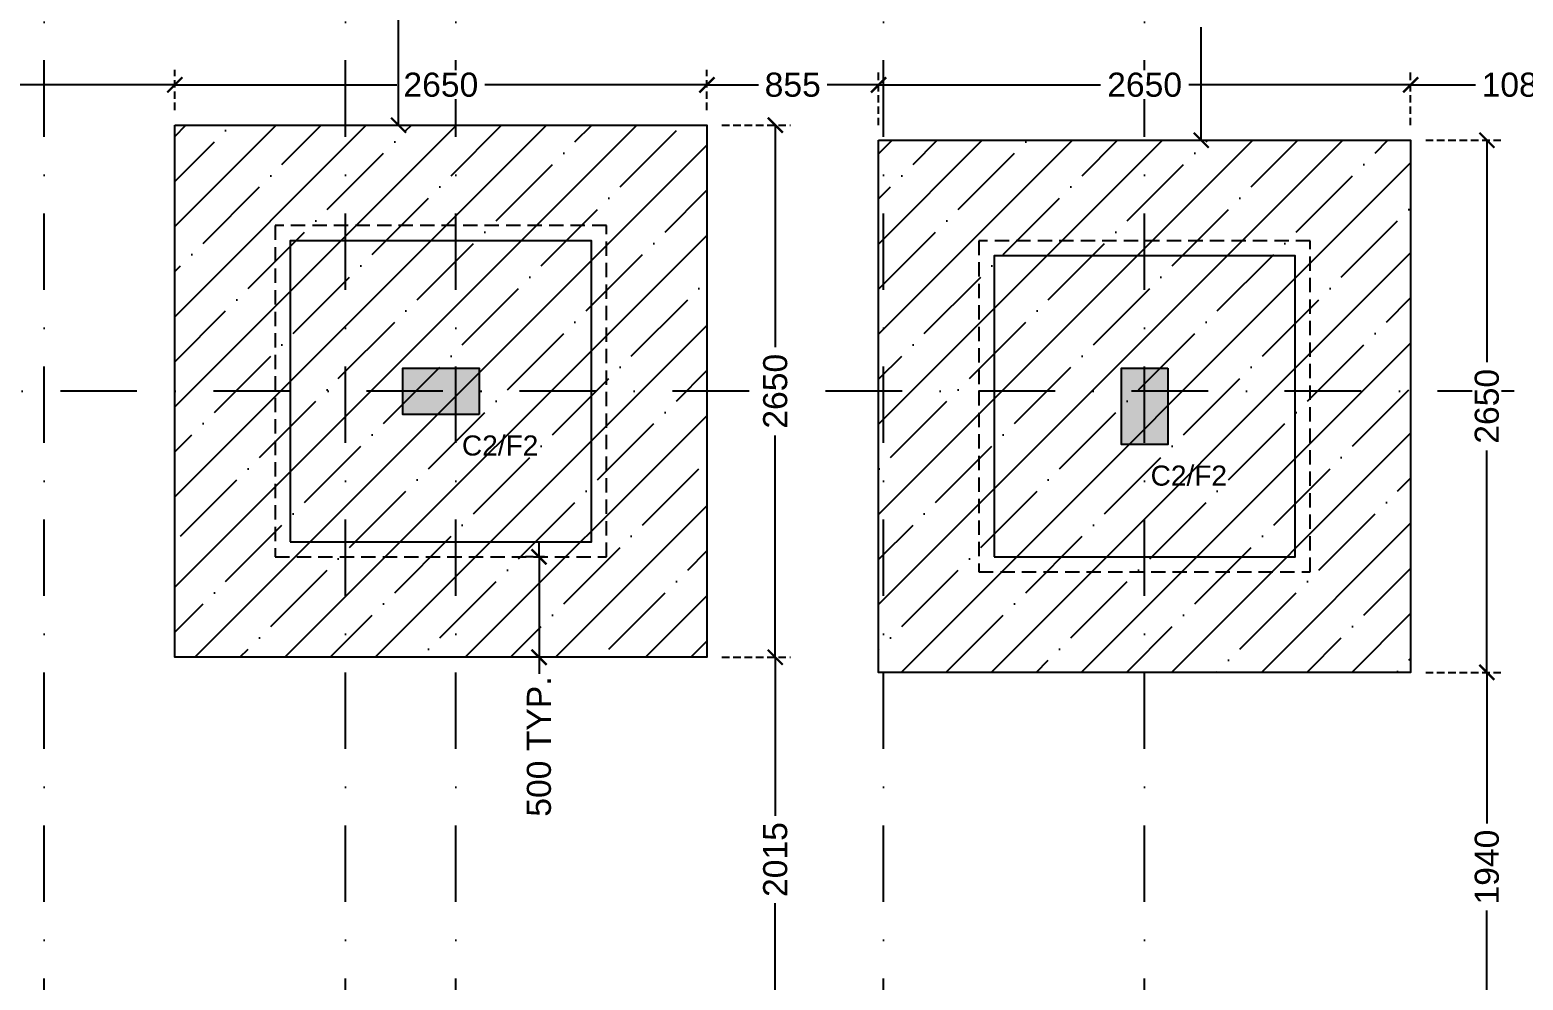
# Model space of a CAD drawing. Header units: millimetres. Extents: x -176651 to 388869, y -18959 to 486614.
# Drawn here: x 259295 to 266733, y 170092 to 174825 of the extents above; entities that cross this region are included whole.
import ezdxf
from ezdxf.xclip import XClip

# ---------------------------------------------------------------- set-up
doc = ezdxf.new("R2010")
doc.units = ezdxf.units.MM
doc.header["$LTSCALE"] = 150
doc.header["$XCLIPFRAME"] = 2
for name, pattern in [('3BHK-W(SB)$0$HIDDEN', [0.375, 0.25, -0.125]), ('DASHDOTX2', [50.8, 25.4, -12.7, 0, -12.7]), ('HIDDEN2', [4.7625, 3.175, -1.5875])]:
    doc.linetypes.add(name, pattern=pattern)
for name, color, linetype in [('ad-Column', 3, 'Continuous'), ('ad-Column Hatch', 125, 'Continuous'), ('ad-Footing line', 2, 'Continuous'), ('ad-Grid', 8, 'DASHDOTX2'), ('ad-PCC line', 8, 'HIDDEN2'), ('ad-Road', 2, 'Continuous'), ('ad-Road Hatch', 8, 'Continuous'), ('ad-Wall hatch', 8, 'Continuous')]:
    doc.layers.add(name, color=color, linetype=linetype)
for name, color, linetype, true_color in [('ad-External Dimension', 5, 'Continuous', 0x0000ff), ('ad-External Dimensions', 5, 'Continuous', 0x0000ff), ('ad-Footing Excavation', 30, 'Continuous', 0xff7f00), ('ad-Foundation text', 6, 'Continuous', 0xff00ff)]:
    doc.layers.add(name, color=color, linetype=linetype, true_color=true_color)
doc.layers.get('ad-External Dimensions').off()
doc.styles.get("Standard").update_dxf_attribs({"font": 'arial.ttf'})
doc.dimstyles.new('A-75-DIM-INT (Framing)', dxfattribs={"dimscale": 100, "dimtxt": 1.6, "dimasz": 1, "dimexe": 1, "dimexo": 1, "dimgap": 0.5, "dimtad": 0, "dimdec": 0, "dimdsep": 46, "dimtxsty": 'Standard', "dimblk": 'ARCHTICK', "dimcen": 0.025, "dimclrd": 5, "dimclre": 5, "dimclrt": 256, "dimazin": 2, "dimtfac": 1, "dimtdec": 0, "dimtmove": 1, "dimatfit": 0, "dimldrblk": 'ARCHTICK', "dimfxl": 1, "dimfxlon": 1, "dimtfill": 1, "dimtolj": 1, "dimtzin": 0, "dimarcsym": 0})
pattern_1 = [(45, (1695, -10390), (-224.506, 224.506), []), (45, (1919.5, -10390), (-224.506, 224.506), [396.875, -79.375, 0, -79.375])]

# ---------------------------------------------------------------- blocks, each defined once
blk = doc.blocks.new('A$C4fb60e89')
at = {"layer": 'ad-Road Hatch', "ltscale": 5, "transparency": 33554687}
h = blk.add_hatch(dxfattribs=at)
h.set_pattern_fill('AR-HBONE', color=256, scale=15)
h.set_pattern_definition([(45, (-193247.7, -428758.8), (0, 2155.2615), [4572, -1524]), (135, (-192170.1, -427681.1), (2e-13, 2155.2615), [4572, -1524])])
h.paths.add_polyline_path([(175594.5, -250241), (169177.9, -249341.1), (167473.5, -249057.1), (167473.5, -138693.9), (101313.5, -138693.9), (101313.5, -199953.9), (101307.7, -237994.6), (101040.4, -268291), (101007.7, -280967.7), (101066.4, -293683.6), (101242.5, -311127.2), (100909.9, -319343.6), (100949.1, -333937.5), (100668.7, -366959.6), (100727.3, -390982.9), (100668.7, -404585.6), (100538.2, -420418.5), (100466.5, -428758.8), (92426.2, -427265.5), (92163.5, -427209.5), (92163.5, -321453.9), (24803.5, -321453.9), (24803.5, -412960.5), (15653.5, -411028.6), (15653.5, -321452.2), (-19535.1, -321452.2), (-34427.5, -319476.7), (-65207.4, -315394.6), (-171770.1, -301268.1), (-185853.9, -298333.1), (-193247.7, -296831.5), (-193244, -292907.6), (-191913.8, -285219.4), (-191838.8, -284678.8), (-183397.4, -286393.2), (-169722.9, -289242.8), (-53141.2, -304697.5), (-18730.1, -309262.2), (15653.3, -309262.2), (15653.5, 703.4), (24803.5, 1114.6), (24803.5, -129543.9), (92163.5, -129543.9), (92163.5, 15133.3), (101313.5, 17712.8), (101313.5, -129543.9), (167473.5, -129543.9), (167473.5, 35551.6), (175738, 37855), (175848.8, 28595.3), (175835.8, 25947.4), (175777.1, 14040.5), (175855.3, 2315.8), (175659.7, -18036.1), (175731.4, -34038.6), (175718.4, -46839.2), (175672.7, -63402.4), (175816.2, -82071.9), (175542.3, -106356), (175490.2, -124640.8), (175574.9, -145018.8), (175731.4, -168892), (175796.6, -181268.8), (175796.6, -192667.4), (175744.5, -208200.3), (175829.2, -223276.8), (175887.9, -234871.1)])
h.paths.add_polyline_path([(24803.5, -309263.9), (92163.5, -309263.9), (92163.5, -138693.9), (24803.5, -138693.9)], flags=16)
blk = doc.blocks.new("Plot's Boundary")
at = {"layer": 'ad-Road', "ltscale": 5}
blk.add_blockref('A$C4fb60e89', (191838.8, 428758.8), dxfattribs=at)
blk = doc.blocks.new('zw$6AA0')
at = {"layer": 'ad-Column Hatch', "transparency": 33554687}
h = blk.add_hatch(color=256, dxfattribs=at)
h.dxf.hatch_style = 1
h.paths.add_polyline_path([(0, -230), (380, -230), (380, 0), (0, 0)])
at = {"layer": 'ad-Column'}
blk.add_lwpolyline([(0, -230), (380, -230), (380, 0), (0, 0)], close=True, dxfattribs=at)
blk = doc.blocks.new('1625E_Columns')
at = {"layer": 'ad-Column', "xscale": -1}
for p, rotation in [((5110, 4745), 359.9999999999997), ((8310, 4745), 90)]:
    blk.add_blockref('zw$6AA0', p, dxfattribs=dict(at, rotation=rotation))
blk = doc.blocks.new('1625E_Grid')
at = {"layer": 'ad-Grid', "ltscale": 0.1}
for points in [[(3298.6, -4463.6), (3298.6, -4213.6), (2945, -4010), (2945, 16020), (3298.6, 16223.6), (3298.6, 16473.6)], [(5348.6, -4463.6), (5348.6, -4213.6), (4995, -4010), (4995, 16020), (5348.6, 16223.6), (5348.6, 16473.6)], [(4445, -4010), (4445, 16020)], [(7125, -4010), (7125, 16020)], [(8425, -4010), (8425, 16020)], [(15600, 4630), (-1800, 4630)]]:
    blk.add_lwpolyline(points, dxfattribs=at)
blk = doc.blocks.new('zw$D00E')
at = {"layer": 'ad-Footing line'}
for points in [[(-7950, -9740), (-6450, -9740), (-6450, -8240), (-7950, -8240)], [(-4445, -9815), (-2945, -9815), (-2945, -8315), (-4445, -8315)]]:
    blk.add_lwpolyline(points, close=True, dxfattribs=at)
at = {"layer": 'ad-PCC line', "ltscale": 0.15}
for points in [[(-8025, -9815), (-6375, -9815), (-6375, -8165), (-8025, -8165)], [(-4520, -9890), (-2870, -9890), (-2870, -8240), (-4520, -8240)]]:
    blk.add_lwpolyline(points, close=True, dxfattribs=at)
blk = doc.blocks.new('zw$3F63')
at = {"layer": 'ad-Foundation text', "char_height": 100, "width": 349.312, "attachment_point": 5}
for insert in [(-6904.8, -9260.8), (-3474.8, -9410.8)]:
    blk.add_mtext('\\pxt5;C2/F2', dxfattribs=dict(at, insert=insert))
blk = doc.blocks.new('1625E_Footing Layout')
ref = blk.add_blockref("Plot's Boundary", (0, 0))
XClip(ref).set_block_clipping_path([(245322.2775057808, 154244.8999686334), (289002.2775057808, 204914.8999686334)])
blk.add_blockref('1625E_Columns', (256422.3, 168394.9))
blk.add_blockref('1625E_Grid', (256422.3, 168394.9))
at = {"layer": 'ad-External Dimensions'}
for name in ['zw$D00E', 'zw$3F63']:
    blk.add_blockref(name, (268542.3, 182014.9), dxfattribs=at)
blk = doc.blocks.new('_ArchTick')
at = {"color": 0, "linetype": 'ByBlock', "const_width": 0.15}
blk.add_lwpolyline([(-0.5, -0.5), (0.5, 0.5)], dxfattribs=at)
blk = doc.blocks.new('*D10')
at = {"layer": 'ad-External Dimension', "linetype": '3BHK-W(SB)$0$HIDDEN', "lineweight": -2}
for p, q in [((4420, -6185), (4784.1, -6185)), ((4420, -7665), (4784.1, -7665))]:
    blk.add_line(p, q, dxfattribs=at)
at = {"layer": 'ad-External Dimension', "lineweight": -2}
for p, q in [((4709.1, -6185), (4709.1, -6708.2)), ((4709.1, -7665), (4709.1, -7141.8))]:
    blk.add_line(p, q, dxfattribs=at)
at = {"layer": 'Defpoints', "color": 0}
for p in [(4345, -6185), (4345, -7665), (4709.1, -7665)]:
    blk.add_point(p, dxfattribs=at)
at = {"layer": 'ad-External Dimension', "lineweight": -2, "xscale": 75, "yscale": 75, "zscale": 75}
for p, rotation in [((4709.1, -6185), 90), ((4709.1, -7665), 270)]:
    blk.add_blockref('_ArchTick', p, dxfattribs=dict(at, rotation=rotation))
at = {"layer": 'ad-External Dimension', "insert": (4709.1, -6925), "char_height": 120, "attachment_point": 5, "rotation": 90, "bg_fill": 3, "box_fill_scale": 1.1, "bg_fill_color": 257, "bg_fill_transparency": 0}
blk.add_mtext('\\A1;1480', dxfattribs=at)
blk = doc.blocks.new('*D19')
at = {"layer": 'ad-External Dimension', "linetype": '3BHK-W(SB)$0$HIDDEN', "lineweight": -2}
for p, q in [((8450, -6185), (8782.1, -6185)), ((8450, -7740), (8782.1, -7740))]:
    blk.add_line(p, q, dxfattribs=at)
at = {"layer": 'ad-External Dimension', "lineweight": -2}
for p, q in [((8707.1, -6185), (8707.1, -6748.3)), ((8707.1, -7740), (8707.1, -7176.7))]:
    blk.add_line(p, q, dxfattribs=at)
at = {"layer": 'Defpoints', "color": 0}
for p in [(8375, -6185), (8375, -7740), (8707.1, -7740)]:
    blk.add_point(p, dxfattribs=at)
at = {"layer": 'ad-External Dimension', "lineweight": -2, "xscale": 75, "yscale": 75, "zscale": 75}
for p, rotation in [((8707.1, -6185), 90), ((8707.1, -7740), 270)]:
    blk.add_blockref('_ArchTick', p, dxfattribs=dict(at, rotation=rotation))
at = {"layer": 'ad-External Dimension', "insert": (8707.1, -6962.5), "char_height": 120, "attachment_point": 5, "rotation": 90, "bg_fill": 3, "box_fill_scale": 1.1, "bg_fill_color": 257, "bg_fill_transparency": 0}
blk.add_mtext('\\A1;1555', dxfattribs=at)
blk = doc.blocks.new('*D21')
at = {"layer": 'ad-External Dimension', "linetype": '3BHK-W(SB)$0$HIDDEN', "lineweight": -2}
for p, q in [((3595, -7590), (3595, -7388.8)), ((6245, -7590), (6245, -7388.8))]:
    blk.add_line(p, q, dxfattribs=at)
at = {"layer": 'ad-External Dimension', "lineweight": -2}
for p, q in [((3595, -7463.8), (4700.4, -7463.8)), ((6245, -7463.8), (5139.6, -7463.8))]:
    blk.add_line(p, q, dxfattribs=at)
at = {"layer": 'Defpoints', "color": 0}
for p in [(6245, -7463.8), (3595, -7665), (6245, -7665)]:
    blk.add_point(p, dxfattribs=at)
at = {"layer": 'ad-External Dimension', "lineweight": -2, "xscale": 75, "yscale": 75, "zscale": 75, "rotation": 180}
blk.add_blockref('_ArchTick', (3595, -7463.8), dxfattribs=at)
at = {"layer": 'ad-External Dimension', "lineweight": -2, "xscale": 75, "yscale": 75, "zscale": 75}
blk.add_blockref('_ArchTick', (6245, -7463.8), dxfattribs=at)
at = {"layer": 'ad-External Dimension', "insert": (4920, -7463.8), "char_height": 120, "attachment_point": 5, "bg_fill": 3, "box_fill_scale": 1.1, "bg_fill_color": 257, "bg_fill_transparency": 0}
blk.add_mtext('\\A1;2650', dxfattribs=at)
blk = doc.blocks.new('*D22')
at = {"layer": 'ad-External Dimension', "linetype": '3BHK-W(SB)$0$HIDDEN', "lineweight": -2}
for p, q in [((7100, -7665), (7100, -7388.8)), ((9750, -7665), (9750, -7388.8))]:
    blk.add_line(p, q, dxfattribs=at)
at = {"layer": 'ad-External Dimension', "lineweight": -2}
for p, q in [((7100, -7463.8), (8205.4, -7463.8)), ((9750, -7463.8), (8644.6, -7463.8))]:
    blk.add_line(p, q, dxfattribs=at)
at = {"layer": 'Defpoints', "color": 0}
for p in [(9750, -7463.8), (7100, -7740), (9750, -7740)]:
    blk.add_point(p, dxfattribs=at)
at = {"layer": 'ad-External Dimension', "lineweight": -2, "xscale": 75, "yscale": 75, "zscale": 75, "rotation": 180}
blk.add_blockref('_ArchTick', (7100, -7463.8), dxfattribs=at)
at = {"layer": 'ad-External Dimension', "lineweight": -2, "xscale": 75, "yscale": 75, "zscale": 75}
blk.add_blockref('_ArchTick', (9750, -7463.8), dxfattribs=at)
at = {"layer": 'ad-External Dimension', "insert": (8425, -7463.8), "char_height": 120, "attachment_point": 5, "bg_fill": 3, "box_fill_scale": 1.1, "bg_fill_color": 257, "bg_fill_transparency": 0}
blk.add_mtext('\\A1;2650', dxfattribs=at)
blk = doc.blocks.new('*D54')
at = {"layer": 'ad-External Dimension', "linetype": '3BHK-W(SB)$0$HIDDEN', "lineweight": -2}
for p, q in [((1365, -7740), (1365, -7388.8)), ((3595, -7590), (3595, -7388.8))]:
    blk.add_line(p, q, dxfattribs=at)
at = {"layer": 'ad-External Dimension', "lineweight": -2}
for p, q in [((1365, -7463.8), (2260.4, -7463.8)), ((3595, -7463.8), (2699.6, -7463.8))]:
    blk.add_line(p, q, dxfattribs=at)
at = {"layer": 'Defpoints', "color": 0}
for p in [(3595, -7463.8), (3595, -7665), (1365, -7815)]:
    blk.add_point(p, dxfattribs=at)
at = {"layer": 'ad-External Dimension', "lineweight": -2, "xscale": 75, "yscale": 75, "zscale": 75, "rotation": 180}
blk.add_blockref('_ArchTick', (1365, -7463.8), dxfattribs=at)
at = {"layer": 'ad-External Dimension', "lineweight": -2, "xscale": 75, "yscale": 75, "zscale": 75}
blk.add_blockref('_ArchTick', (3595, -7463.8), dxfattribs=at)
at = {"layer": 'ad-External Dimension', "insert": (2480, -7463.8), "char_height": 120, "attachment_point": 5, "bg_fill": 3, "box_fill_scale": 1.1, "bg_fill_color": 257, "bg_fill_transparency": 0}
blk.add_mtext('\\A1;2230', dxfattribs=at)
blk = doc.blocks.new('*D55')
at = {"layer": 'ad-External Dimension', "linetype": '3BHK-W(SB)$0$HIDDEN', "lineweight": -2}
for p, q in [((6245, -7590), (6245, -7388.8)), ((7100, -7665), (7100, -7388.8))]:
    blk.add_line(p, q, dxfattribs=at)
at = {"layer": 'ad-External Dimension', "lineweight": -2}
for p, q in [((6245, -7463.8), (6501.8, -7463.8)), ((7100, -7463.8), (6843.2, -7463.8))]:
    blk.add_line(p, q, dxfattribs=at)
at = {"layer": 'Defpoints', "color": 0}
for p in [(7100, -7463.8), (6245, -7665), (7100, -7740)]:
    blk.add_point(p, dxfattribs=at)
at = {"layer": 'ad-External Dimension', "lineweight": -2, "xscale": 75, "yscale": 75, "zscale": 75, "rotation": 180}
blk.add_blockref('_ArchTick', (6245, -7463.8), dxfattribs=at)
at = {"layer": 'ad-External Dimension', "lineweight": -2, "xscale": 75, "yscale": 75, "zscale": 75}
blk.add_blockref('_ArchTick', (7100, -7463.8), dxfattribs=at)
at = {"layer": 'ad-External Dimension', "insert": (6672.5, -7463.8), "char_height": 120, "attachment_point": 5, "bg_fill": 3, "box_fill_scale": 1.1, "bg_fill_color": 257, "bg_fill_transparency": 0}
blk.add_mtext('\\A1;855', dxfattribs=at)
blk = doc.blocks.new('*D56')
at = {"layer": 'ad-External Dimension', "linetype": '3BHK-W(SB)$0$HIDDEN', "lineweight": -2}
for p, q in [((9750, -7665), (9750, -7388.8)), ((10830, -7740), (10830, -7388.8))]:
    blk.add_line(p, q, dxfattribs=at)
at = {"layer": 'ad-External Dimension', "lineweight": -2}
for p, q in [((9750, -7463.8), (10073.2, -7463.8)), ((10830, -7463.8), (10506.8, -7463.8))]:
    blk.add_line(p, q, dxfattribs=at)
at = {"layer": 'Defpoints', "color": 0}
for p in [(10830, -7463.8), (9750, -7740), (10830, -7815)]:
    blk.add_point(p, dxfattribs=at)
at = {"layer": 'ad-External Dimension', "lineweight": -2, "xscale": 75, "yscale": 75, "zscale": 75, "rotation": 180}
blk.add_blockref('_ArchTick', (9750, -7463.8), dxfattribs=at)
at = {"layer": 'ad-External Dimension', "lineweight": -2, "xscale": 75, "yscale": 75, "zscale": 75}
blk.add_blockref('_ArchTick', (10830, -7463.8), dxfattribs=at)
at = {"layer": 'ad-External Dimension', "insert": (10290, -7463.8), "char_height": 120, "attachment_point": 5, "bg_fill": 3, "box_fill_scale": 1.1, "bg_fill_color": 257, "bg_fill_transparency": 0}
blk.add_mtext('\\A1;1080', dxfattribs=at)
blk = doc.blocks.new('*D57')
at = {"layer": 'ad-External Dimension', "linetype": '3BHK-W(SB)$0$HIDDEN', "lineweight": -2}
for p, q in [((6320, -7665), (6660.8, -7665)), ((6320, -10315), (6660.8, -10315))]:
    blk.add_line(p, q, dxfattribs=at)
at = {"layer": 'ad-External Dimension', "lineweight": -2}
for p, q in [((6585.8, -7665), (6585.8, -8770.4)), ((6585.8, -10315), (6585.8, -9209.6))]:
    blk.add_line(p, q, dxfattribs=at)
at = {"layer": 'Defpoints', "color": 0}
for p in [(6245, -7665), (6585.8, -7665), (6245, -10315)]:
    blk.add_point(p, dxfattribs=at)
at = {"layer": 'ad-External Dimension', "lineweight": -2, "xscale": 75, "yscale": 75, "zscale": 75}
for p, rotation in [((6585.8, -7665), 90), ((6585.8, -10315), 270)]:
    blk.add_blockref('_ArchTick', p, dxfattribs=dict(at, rotation=rotation))
at = {"layer": 'ad-External Dimension', "insert": (6585.8, -8990), "char_height": 120, "attachment_point": 5, "rotation": 90, "bg_fill": 3, "box_fill_scale": 1.1, "bg_fill_color": 257, "bg_fill_transparency": 0}
blk.add_mtext('\\A1;2650', dxfattribs=at)
blk = doc.blocks.new('*D58')
at = {"layer": 'ad-External Dimension', "linetype": '3BHK-W(SB)$0$HIDDEN', "lineweight": -2}
for p, q in [((6320, -10315), (6660.8, -10315)), ((6170, -12330), (6660.8, -12330))]:
    blk.add_line(p, q, dxfattribs=at)
at = {"layer": 'ad-External Dimension', "lineweight": -2}
for p, q in [((6585.8, -10315), (6585.8, -11105.5)), ((6585.8, -12330), (6585.8, -11539.5))]:
    blk.add_line(p, q, dxfattribs=at)
at = {"layer": 'Defpoints', "color": 0}
for p in [(6245, -10315), (6095, -12330), (6585.8, -12330)]:
    blk.add_point(p, dxfattribs=at)
at = {"layer": 'ad-External Dimension', "lineweight": -2, "xscale": 75, "yscale": 75, "zscale": 75}
for p, rotation in [((6585.8, -10315), 90), ((6585.8, -12330), 270)]:
    blk.add_blockref('_ArchTick', p, dxfattribs=dict(at, rotation=rotation))
at = {"layer": 'ad-External Dimension', "insert": (6585.8, -11322.5), "char_height": 120, "attachment_point": 5, "rotation": 90, "bg_fill": 3, "box_fill_scale": 1.1, "bg_fill_color": 257, "bg_fill_transparency": 0}
blk.add_mtext('\\A1;2015', dxfattribs=at)
blk = doc.blocks.new('*D68')
at = {"layer": 'ad-External Dimension', "linetype": '3BHK-W(SB)$0$HIDDEN', "lineweight": -2}
for p, q in [((9825, -7740), (10204.9, -7740)), ((9825, -10390), (10204.9, -10390))]:
    blk.add_line(p, q, dxfattribs=at)
at = {"layer": 'ad-External Dimension', "lineweight": -2}
for p, q in [((10129.9, -7740), (10129.9, -8845.4)), ((10129.9, -10390), (10129.9, -9284.6))]:
    blk.add_line(p, q, dxfattribs=at)
at = {"layer": 'Defpoints', "color": 0}
for p in [(9750, -7740), (10129.9, -7740), (9750, -10390)]:
    blk.add_point(p, dxfattribs=at)
at = {"layer": 'ad-External Dimension', "lineweight": -2, "xscale": 75, "yscale": 75, "zscale": 75}
for p, rotation in [((10129.9, -7740), 90), ((10129.9, -10390), 270)]:
    blk.add_blockref('_ArchTick', p, dxfattribs=dict(at, rotation=rotation))
at = {"layer": 'ad-External Dimension', "insert": (10129.9, -9065), "char_height": 120, "attachment_point": 5, "rotation": 90, "bg_fill": 3, "box_fill_scale": 1.1, "bg_fill_color": 257, "bg_fill_transparency": 0}
blk.add_mtext('\\A1;2650', dxfattribs=at)
blk = doc.blocks.new('*D69')
at = {"layer": 'ad-External Dimension', "linetype": '3BHK-W(SB)$0$HIDDEN', "lineweight": -2}
for p, q in [((9825, -10390), (10204.9, -10390)), ((9600, -12330), (10204.9, -12330))]:
    blk.add_line(p, q, dxfattribs=at)
at = {"layer": 'ad-External Dimension', "lineweight": -2}
for p, q in [((10129.9, -10390), (10129.9, -11143.2)), ((10129.9, -12330), (10129.9, -11576.8))]:
    blk.add_line(p, q, dxfattribs=at)
at = {"layer": 'Defpoints', "color": 0}
for p in [(9750, -10390), (9525, -12330), (10129.9, -12330)]:
    blk.add_point(p, dxfattribs=at)
at = {"layer": 'ad-External Dimension', "lineweight": -2, "xscale": 75, "yscale": 75, "zscale": 75}
for p, rotation in [((10129.9, -10390), 90), ((10129.9, -12330), 270)]:
    blk.add_blockref('_ArchTick', p, dxfattribs=dict(at, rotation=rotation))
at = {"layer": 'ad-External Dimension', "insert": (10129.9, -11360), "char_height": 120, "attachment_point": 5, "rotation": 90, "bg_fill": 3, "box_fill_scale": 1.1, "bg_fill_color": 257, "bg_fill_transparency": 0}
blk.add_mtext('\\A1;1940', dxfattribs=at)
blk = doc.blocks.new('*D82')
at = {"layer": 'ad-External Dimension', "lineweight": -2}
for p, q in [((5409, -9815), (5409, -9740)), ((5409, -9815), (5409, -10315)), ((5409, -10315), (5409, -10408.4)), ((5409, -10315), (5409, -10390))]:
    blk.add_line(p, q, dxfattribs=at)
at = {"layer": 'ad-External Dimension', "linetype": '3BHK-W(SB)$0$HIDDEN', "lineweight": -2}
for p, q in [((5435.5, -9815), (5334, -9815)), ((5435.5, -10315), (5334, -10315))]:
    blk.add_line(p, q, dxfattribs=at)
at = {"layer": 'Defpoints', "color": 0}
for p in [(5510.5, -9815), (5409, -10315), (5510.5, -10315)]:
    blk.add_point(p, dxfattribs=at)
at = {"layer": 'ad-External Dimension', "lineweight": -2, "xscale": 75, "yscale": 75, "zscale": 75}
for p, rotation in [((5409, -9815), 270), ((5409, -10315), 90)]:
    blk.add_blockref('_ArchTick', p, dxfattribs=dict(at, rotation=rotation))
at = {"layer": 'ad-External Dimension', "insert": (5409, -10759.7), "char_height": 120, "attachment_point": 5, "rotation": 90, "bg_fill": 3, "box_fill_scale": 1.1, "bg_fill_color": 257, "bg_fill_transparency": 0}
blk.add_mtext('\\A1;500 TYP.', dxfattribs=at)
blk = doc.blocks.new('zw$13E6')
at = {"layer": 'ad-Wall hatch', "transparency": 33554687}
h = blk.add_hatch(dxfattribs=at)
h.set_pattern_fill('ANSI35', color=256, scale=50)
h.set_pattern_definition(pattern_1)
h.paths.add_polyline_path([(3595, -7665), (6245, -7665), (6245, -10315), (3595, -10315)])
h = blk.add_hatch(dxfattribs=at)
h.set_pattern_fill('ANSI35', color=256, scale=50)
h.set_pattern_definition(pattern_1)
h.paths.add_polyline_path([(7100, -7740), (9750, -7740), (9750, -10390), (7100, -10390)])
at = {"layer": 'ad-Footing Excavation'}
for points in [[(3595, -7665), (6245, -7665), (6245, -10315), (3595, -10315)], [(7100, -7740), (9750, -7740), (9750, -10390), (7100, -10390)]]:
    blk.add_lwpolyline(points, close=True, dxfattribs=at)
blk = doc.blocks.new('zw$67AC')
at = {"layer": 'ad-External Dimension'}
for base, p1, p2, picture, middle in [((4709.1, -7665), (4345, -6185), (4345, -7665), '*D10', (4709.1, -6925)), ((8707.1, -7740), (8375, -6185), (8375, -7740), '*D19', (8707.1, -6962.5))]:
    dim = blk.add_linear_dim(base=base, p1=p1, p2=p2, angle=90, dimstyle='A-75-DIM-INT (Framing)', override={"dimscale": 75, "dimblk": 'ArchTick', "dimclrd": 256, "dimclre": 256, "dimfxl": 10, "dimtfill": 1, "dimtfillclr": 0}, dxfattribs=at)
    dim.commit()
    dim.dimension.update_dxf_attribs({"geometry": picture, "text_midpoint": middle})
dim = blk.add_linear_dim(base=(5409, -10315), p1=(5510.5, -9815), p2=(5510.5, -10315), angle=270, text='500 TYP.', dimstyle='A-75-DIM-INT (Framing)', override={"dimscale": 75, "dimtxsty": 'Standard', "dimblk": 'ArchTick', "dimclrd": 256, "dimclre": 256, "dimfxl": 10, "dimtfill": 1, "dimtfillclr": 0, "dimtolj": 1}, dxfattribs=at)
dim.commit()
dim.dimension.update_dxf_attribs({"geometry": '*D82', "text_midpoint": (5409, -10759.7), "dimtype": 128})
for base, p1, p2, picture, middle in [((6245, -7463.8), (3595, -7665), (6245, -7665), '*D21', (4920, -7463.8)), ((9750, -7463.8), (7100, -7740), (9750, -7740), '*D22', (8425, -7463.8))]:
    dim = blk.add_linear_dim(base=base, p1=p1, p2=p2, dimstyle='A-75-DIM-INT (Framing)', override={"dimscale": 75, "dimblk": 'ArchTick', "dimclrd": 256, "dimclre": 256, "dimfxl": 10, "dimtfill": 1, "dimtfillclr": 0}, dxfattribs=at)
    dim.commit()
    dim.dimension.update_dxf_attribs({"geometry": picture, "text_midpoint": middle})
for base, p1, p2, picture, middle in [((3595, -7463.8), (1365, -7815), (3595, -7665), '*D54', (2480, -7463.8)), ((7100, -7463.8), (6245, -7665), (7100, -7740), '*D55', (6672.5, -7463.8)), ((10830, -7463.8), (9750, -7740), (10830, -7815), '*D56', (10290, -7463.8))]:
    dim = blk.add_linear_dim(base=base, p1=p1, p2=p2, dimstyle='A-75-DIM-INT (Framing)', override={"dimscale": 75, "dimblk": 'ArchTick', "dimclrd": 256, "dimclre": 256, "dimfxl": 10, "dimtfill": 1, "dimtfillclr": 0}, dxfattribs=at)
    dim.commit()
    dim.dimension.update_dxf_attribs({"geometry": picture, "text_midpoint": middle})
for base, p1, p2, picture, middle in [((6585.8, -7665), (6245, -10315), (6245, -7665), '*D57', (6585.8, -8990)), ((10129.9, -7740), (9750, -10390), (9750, -7740), '*D68', (10129.9, -9065))]:
    dim = blk.add_linear_dim(base=base, p1=p1, p2=p2, angle=90, dimstyle='A-75-DIM-INT (Framing)', override={"dimscale": 75, "dimblk": 'ArchTick', "dimclrd": 256, "dimclre": 256, "dimfxl": 10, "dimtfill": 1, "dimtfillclr": 0}, dxfattribs=at)
    dim.commit()
    dim.dimension.update_dxf_attribs({"geometry": picture, "text_midpoint": middle})
for base, p1, p2, picture, middle in [((6585.8, -12330), (6245, -10315), (6095, -12330), '*D58', (6585.8, -11322.5)), ((10129.9, -12330), (9750, -10390), (9525, -12330), '*D69', (10129.9, -11360))]:
    dim = blk.add_linear_dim(base=base, p1=p1, p2=p2, angle=90, dimstyle='A-75-DIM-INT (Framing)', override={"dimscale": 75, "dimblk": 'ArchTick', "dimclrd": 256, "dimclre": 256, "dimfxl": 10, "dimtfill": 1, "dimtfillclr": 0}, dxfattribs=at)
    dim.commit()
    dim.dimension.update_dxf_attribs({"geometry": picture, "text_midpoint": middle})

msp = doc.modelspace()

# ---------------------------------------------------------------- block references
ref = msp.add_blockref('1625E_Footing Layout', (0, 0))
XClip(ref).set_block_clipping_path([(-176651.2716480088, -2838.4650931536), (388868.7283519913, 486613.8052760336)])

# ---------------------------------------------------------------- next in the draw order: block references
msp.add_blockref('zw$67AC', (256422.3, 182014.9))

# ---------------------------------------------------------------- next in the draw order: block references
at = {"layer": 'ad-Footing Excavation'}
msp.add_blockref('zw$13E6', (256422.3, 182014.9), dxfattribs=at)

doc.saveas('drawing.dxf')
